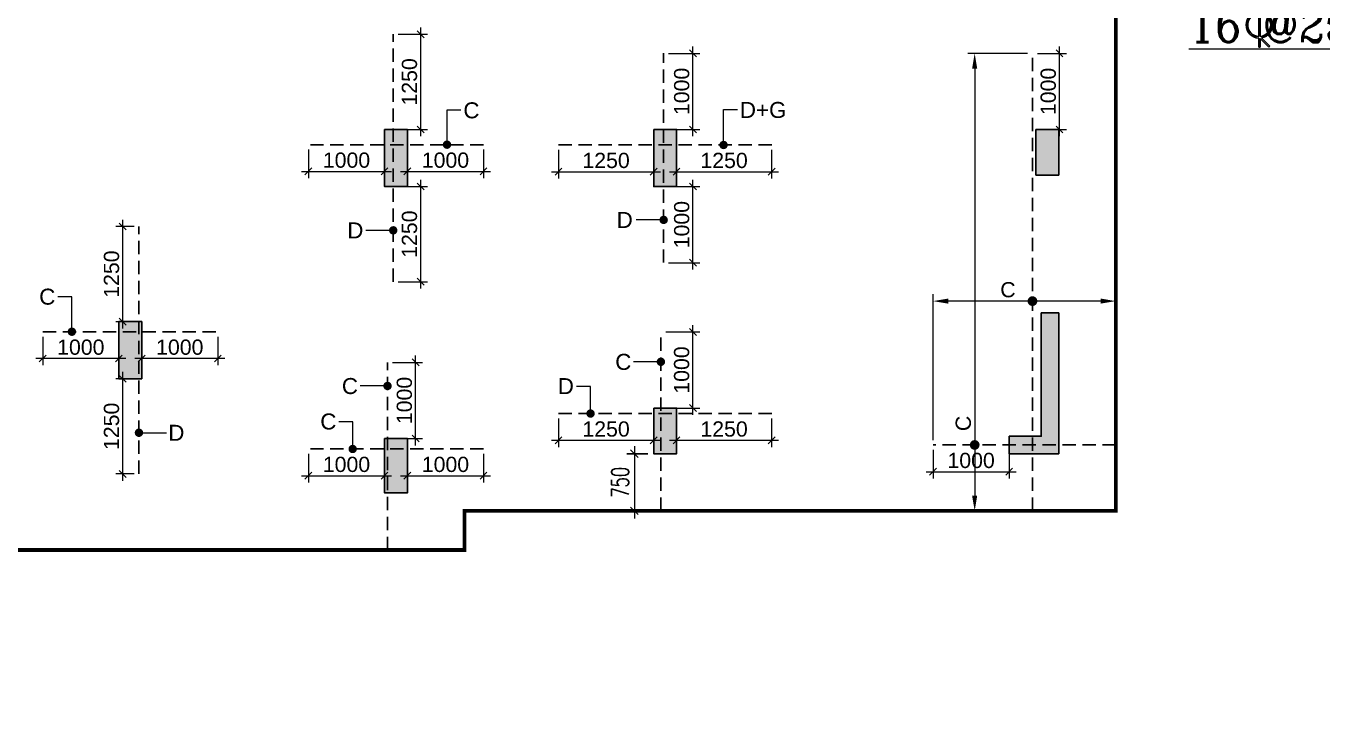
# Model space of a CAD drawing. Header units: millimetres. Extents: x 1123469 to 1883119, y -126924 to 196924.
# Drawn here: x 1474288 to 1491314, y 124283 to 133349 of the extents above; entities that cross this region are included whole.
import ezdxf

# ---------------------------------------------------------------- set-up
doc = ezdxf.new("R2010")
doc.units = ezdxf.units.MM
doc.header["$LTSCALE"] = 500
doc.header["$MEASUREMENT"] = 0
doc.header["$PDMODE"] = 34
doc.linetypes.add('CONTINOUS', pattern=[0])
doc.linetypes.add('HIDDEN', pattern=[0.375, 0.25, -0.125])
doc.layers.get('Defpoints').update_dxf_attribs({"lineweight": 0})
for name, color, linetype, lineweight in [('ARWO', 1, 'Continuous', 18), ('COLUMN NO', 1, 'Continuous', 20), ('CUT OUT', 1, 'Continuous', 13), ('dim-M', 1, 'Continuous', 15), ('FOOTING', 1, 'Continuous', 15), ('S - SUNK', 251, 'Continuous', 0), ('TEXT2', 3, 'Continuous', 15), ('TOWER COL HATCH', 253, 'Continuous', 20)]:
    doc.layers.add(name, color=color, linetype=linetype, lineweight=lineweight)
for name, color, linetype in [('COL. DIM', 3, 'Continuous'), ('reinf.', 4, 'Continuous'), ('TEX', 7, 'Continuous'), ('TEXT 1', 1, 'Continuous'), ('TOWER AREA COLUMN.', 6, 'Continuous')]:
    doc.layers.add(name, color=color, linetype=linetype)
doc.styles.add('2MM', font='romans.shx', dxfattribs={"width": 0.7})
doc.styles.add('3mm', font='arial.ttf')
doc.styles.add('K-DIM-2', font='romanc.shx', dxfattribs={"width": 0.9, "height": 125})
doc.dimstyles.new('PARAMVEER', dxfattribs={"dimtxt": 200, "dimasz": 100, "dimexe": 0, "dimexo": 25, "dimgap": 10, "dimtad": 1, "dimdec": 0, "dimrnd": 5, "dimzin": 0, "dimdsep": 46, "dimtxsty": '3mm', "dimblk": 'OBLIQUE', "dimcen": 0.09, "dimdle": 75, "dimclrd": 1, "dimclre": 1, "dimclrt": 3, "dimadec": 0, "dimazin": 0, "dimtfac": 1, "dimtdec": 0, "dimtmove": 1, "dimatfit": 3, "dimfxl": 100, "dimtolj": 1, "dimtzin": 0, "dimlwd": 18, "dimlwe": 5, "dimarcsym": 0})
doc.dimstyles.new('PARAMVEER BEAM', dxfattribs={"dimtxt": 200, "dimasz": 100, "dimexe": 0, "dimexo": 0, "dimgap": 10, "dimtad": 1, "dimdec": 0, "dimzin": 0, "dimdsep": 46, "dimtxsty": '3mm', "dimblk": 'ARCHTICK', "dimcen": 0.09, "dimdle": 75, "dimclrd": 1, "dimclre": 1, "dimclrt": 3, "dimadec": 0, "dimazin": 0, "dimtfac": 1, "dimtdec": 0, "dimtmove": 1, "dimatfit": 3, "dimfxl": 100, "dimtolj": 1, "dimtzin": 0, "dimlwd": 18, "dimlwe": 5, "dimarcsym": 0})
doc.dimstyles.new('RAJESH', dxfattribs={"dimtxt": 200, "dimasz": 180, "dimexe": 100, "dimexo": 250, "dimgap": 50, "dimtad": 2, "dimdec": 0, "dimzin": 1, "dimdsep": 46, "dimtxsty": '2MM', "dimblk": 'OBLIQUE', "dimcen": 0, "dimdle": 100, "dimclrd": 1, "dimclre": 1, "dimclrt": 3, "dimadec": 0, "dimazin": 0, "dimtfac": 1, "dimtdec": 0, "dimtix": 1, "dimtmove": 2, "dimatfit": 3, "dimfxl": 1, "dimtolj": 1, "dimlwd": -1, "dimarcsym": 0})

# ---------------------------------------------------------------- blocks, each defined once
blk = doc.blocks.new('3tgra')
at = {"layer": 'TOWER COL HATCH'}
h = blk.add_hatch(color=253, dxfattribs=at)
h.dxf.hatch_style = 1
h.paths.add_polyline_path([(1381176, 68967), (1381476, 68967), (1381476, 68217), (1381176, 68217)])
h = blk.add_hatch(color=253, dxfattribs=at)
h.dxf.hatch_style = 1
h.paths.add_polyline_path([(1384711, 68967), (1385011, 68967), (1385011, 68217), (1384711, 68217)])
h = blk.add_hatch(color=253, dxfattribs=at)
h.dxf.hatch_style = 1
h.paths.add_polyline_path([(1389731, 68967), (1390031, 68967), (1390031, 68367), (1389731, 68367)])
h = blk.add_hatch(color=253, dxfattribs=at)
h.dxf.hatch_style = 1
h.paths.add_polyline_path([(1377686, 66442), (1377986, 66442), (1377986, 65692), (1377686, 65692)])
h = blk.add_hatch(color=253, dxfattribs=at)
h.dxf.hatch_style = 1
h.paths.add_polyline_path([(1390031, 66557), (1390031, 64707), (1389381, 64707), (1389381, 64937), (1389801, 64937), (1389801, 66557)])
h = blk.add_hatch(color=253, dxfattribs=at)
h.dxf.hatch_style = 1
h.paths.add_polyline_path([(1384711, 65307), (1385011, 65307), (1385011, 64707), (1384711, 64707)])
h = blk.add_hatch(color=253, dxfattribs=at)
h.dxf.hatch_style = 1
h.paths.add_polyline_path([(1381176, 64907), (1381476, 64907), (1381476, 64192), (1381176, 64192)])
at = {"layer": 'TOWER AREA COLUMN.', "color": 4}
for points in [[(1381176, 68967), (1381476, 68967), (1381476, 68217), (1381176, 68217)], [(1384711, 68967), (1385011, 68967), (1385011, 68217), (1384711, 68217)], [(1389731, 68967), (1390031, 68967), (1390031, 68367), (1389731, 68367)], [(1377686, 66442), (1377986, 66442), (1377986, 65692), (1377686, 65692)], [(1384711, 65307), (1385011, 65307), (1385011, 64707), (1384711, 64707)], [(1381176, 64907), (1381476, 64907), (1381476, 64192), (1381176, 64192)]]:
    blk.add_lwpolyline(points, close=True, dxfattribs=at)
blk.add_lwpolyline([(1390031, 66557), (1390031, 64707), (1389381, 64707), (1389381, 64937), (1389801, 64937), (1389801, 66557), (1390031, 66557)], dxfattribs=at)
blk = doc.blocks.new('_Oblique')
at = {"color": 0, "linetype": 'ByBlock', "lineweight": -2}
blk.add_line((-0.5, -0.5), (0.5, 0.5), dxfattribs=at)
blk = doc.blocks.new('*D147')
at = {"layer": 'Defpoints', "color": 0, "ltscale": 100, "transparency": 16777216}
for p in [(1482534, 127729), (1482281, 126979), (1482534, 126979)]:
    blk.add_point(p, dxfattribs=at)
at = {"layer": 'dim-M', "color": 1, "lineweight": -2, "ltscale": 100, "transparency": 16777216}
for p, q in [((1482459, 127729), (1482181, 127729)), ((1482459, 126979), (1482181, 126979))]:
    blk.add_line(p, q, dxfattribs=at)
at = {"layer": 'dim-M', "color": 1, "ltscale": 100, "transparency": 16777216}
blk.add_line((1482281, 127829), (1482281, 126879), dxfattribs=at)
at = {"layer": 'dim-M', "color": 1, "ltscale": 100, "transparency": 16777216, "xscale": 100, "yscale": 100, "zscale": 100}
for p, rotation in [((1482281, 127729), 90), ((1482281, 126979), 270)]:
    blk.add_blockref('_Oblique', p, dxfattribs=dict(at, rotation=rotation))
at = {"layer": 'dim-M', "color": 3, "ltscale": 100, "transparency": 16777216, "insert": (1482094, 127354), "char_height": 225, "attachment_point": 5, "rotation": 90, "style": '2MM'}
blk.add_mtext('\\A1;750', dxfattribs=at)
blk = doc.blocks.new('*D453')
at = {"layer": 'COL. DIM', "color": 1, "lineweight": 18, "ltscale": 10, "transparency": 16777216}
blk.add_line((1475560, 129374), (1475560, 130804), dxfattribs=at)
at = {"layer": 'COL. DIM', "color": 1, "linetype": 'CONTINOUS', "lineweight": 5, "ltscale": 10, "transparency": 16777216}
for p, q in [((1475708, 130714), (1475470, 130714)), ((1475708, 129464), (1475470, 129464))]:
    blk.add_line(p, q, dxfattribs=at)
at = {"layer": 'Defpoints', "color": 0, "ltscale": 10, "transparency": 16777216}
for p in [(1475560, 130714), (1475773, 130714), (1475773, 129464)]:
    blk.add_point(p, dxfattribs=at)
at = {"layer": 'COL. DIM', "color": 1, "lineweight": 18, "ltscale": 10, "transparency": 16777216, "xscale": 90, "yscale": 90, "zscale": 90}
for p, rotation in [((1475560, 130714), 90), ((1475560, 129464), 270)]:
    blk.add_blockref('_Oblique', p, dxfattribs=dict(at, rotation=rotation))
at = {"layer": 'COL. DIM', "color": 3, "ltscale": 10, "transparency": 16777216, "insert": (1475413, 130089), "char_height": 200, "attachment_point": 5, "rotation": 90, "style": '3mm'}
blk.add_mtext('\\A1;1250', dxfattribs=at)
blk = doc.blocks.new('_ArchTick')
at = {"color": 0, "linetype": 'ByBlock', "const_width": 0.15}
blk.add_lwpolyline([(-0.5, -0.5), (0.5, 0.5)], dxfattribs=at)
blk = doc.blocks.new('*D454')
at = {"layer": 'COL. DIM', "color": 1, "linetype": 'CONTINOUS', "lineweight": 5, "ltscale": 10, "transparency": 16777216}
for p, q in [((1474509, 129267), (1474509, 128891)), ((1475509, 129267), (1475509, 128891))]:
    blk.add_line(p, q, dxfattribs=at)
at = {"layer": 'COL. DIM', "color": 1, "lineweight": 18, "ltscale": 10, "transparency": 16777216}
blk.add_line((1475599, 128981), (1474419, 128981), dxfattribs=at)
at = {"layer": 'Defpoints', "color": 0, "ltscale": 10, "transparency": 16777216}
for p in [(1474509, 129332), (1475509, 129332), (1474509, 128981)]:
    blk.add_point(p, dxfattribs=at)
at = {"layer": 'COL. DIM', "color": 1, "lineweight": 18, "ltscale": 10, "transparency": 16777216, "xscale": 90, "yscale": 90, "zscale": 90, "rotation": 180}
blk.add_blockref('_Oblique', (1474509, 128981), dxfattribs=at)
at = {"layer": 'COL. DIM', "color": 1, "lineweight": 18, "ltscale": 10, "transparency": 16777216, "xscale": 90, "yscale": 90, "zscale": 90}
blk.add_blockref('_Oblique', (1475509, 128981), dxfattribs=at)
at = {"layer": 'COL. DIM', "color": 3, "ltscale": 10, "transparency": 16777216, "insert": (1475009, 129128), "char_height": 200, "attachment_point": 5, "style": '3mm'}
blk.add_mtext('\\A1;1000', dxfattribs=at)
blk = doc.blocks.new('*D455')
at = {"layer": 'COL. DIM', "color": 1, "linetype": 'CONTINOUS', "lineweight": 5, "ltscale": 10, "transparency": 16777216}
for p, q in [((1475809, 129267), (1475809, 128891)), ((1476809, 129267), (1476809, 128891))]:
    blk.add_line(p, q, dxfattribs=at)
at = {"layer": 'COL. DIM', "color": 1, "lineweight": 18, "ltscale": 10, "transparency": 16777216}
blk.add_line((1476899, 128981), (1475719, 128981), dxfattribs=at)
at = {"layer": 'Defpoints', "color": 0, "ltscale": 10, "transparency": 16777216}
for p in [(1475809, 129332), (1476809, 129332), (1475809, 128981)]:
    blk.add_point(p, dxfattribs=at)
at = {"layer": 'COL. DIM', "color": 1, "lineweight": 18, "ltscale": 10, "transparency": 16777216, "xscale": 90, "yscale": 90, "zscale": 90, "rotation": 180}
blk.add_blockref('_Oblique', (1475809, 128981), dxfattribs=at)
at = {"layer": 'COL. DIM', "color": 1, "lineweight": 18, "ltscale": 10, "transparency": 16777216, "xscale": 90, "yscale": 90, "zscale": 90}
blk.add_blockref('_Oblique', (1476809, 128981), dxfattribs=at)
at = {"layer": 'COL. DIM', "color": 3, "ltscale": 10, "transparency": 16777216, "insert": (1476309, 129128), "char_height": 200, "attachment_point": 5, "style": '3mm'}
blk.add_mtext('\\A1;1000', dxfattribs=at)
blk = doc.blocks.new('*D456')
at = {"layer": 'COL. DIM', "color": 1, "lineweight": 18, "ltscale": 10, "transparency": 16777216}
blk.add_line((1475560, 127374), (1475560, 128804), dxfattribs=at)
at = {"layer": 'COL. DIM', "color": 1, "linetype": 'CONTINOUS', "lineweight": 5, "ltscale": 10, "transparency": 16777216}
for p, q in [((1475708, 128714), (1475470, 128714)), ((1475708, 127464), (1475470, 127464))]:
    blk.add_line(p, q, dxfattribs=at)
at = {"layer": 'Defpoints', "color": 0, "ltscale": 10, "transparency": 16777216}
for p in [(1475560, 128714), (1475773, 128714), (1475773, 127464)]:
    blk.add_point(p, dxfattribs=at)
at = {"layer": 'COL. DIM', "color": 1, "lineweight": 18, "ltscale": 10, "transparency": 16777216, "xscale": 90, "yscale": 90, "zscale": 90}
for p, rotation in [((1475560, 128714), 90), ((1475560, 127464), 270)]:
    blk.add_blockref('_Oblique', p, dxfattribs=dict(at, rotation=rotation))
at = {"layer": 'COL. DIM', "color": 3, "ltscale": 10, "transparency": 16777216, "insert": (1475413, 128089), "char_height": 200, "attachment_point": 5, "rotation": 90, "style": '3mm'}
blk.add_mtext('\\A1;1250', dxfattribs=at)
blk = doc.blocks.new('*D457')
at = {"layer": 'COL. DIM', "color": 1, "linetype": 'CONTINOUS', "lineweight": 5, "ltscale": 10, "transparency": 16777216}
for p, q in [((1479103, 128929), (1479497, 128929)), ((1479103, 127929), (1479497, 127929))]:
    blk.add_line(p, q, dxfattribs=at)
at = {"layer": 'COL. DIM', "color": 1, "lineweight": 18, "ltscale": 10, "transparency": 16777216}
blk.add_line((1479407, 127839), (1479407, 129019), dxfattribs=at)
at = {"layer": 'Defpoints', "color": 0, "ltscale": 10, "transparency": 16777216}
for p in [(1479038, 128929), (1479407, 128929), (1479038, 127929)]:
    blk.add_point(p, dxfattribs=at)
at = {"layer": 'COL. DIM', "color": 1, "lineweight": 18, "ltscale": 10, "transparency": 16777216, "xscale": 90, "yscale": 90, "zscale": 90}
for p, rotation in [((1479407, 128929), 90), ((1479407, 127929), 270)]:
    blk.add_blockref('_Oblique', p, dxfattribs=dict(at, rotation=rotation))
at = {"layer": 'COL. DIM', "color": 3, "ltscale": 10, "transparency": 16777216, "insert": (1479260, 128429), "char_height": 200, "attachment_point": 5, "rotation": 90, "style": '3mm'}
blk.add_mtext('\\A1;1000', dxfattribs=at)
blk = doc.blocks.new('*D458')
at = {"layer": 'COL. DIM', "color": 1, "linetype": 'CONTINOUS', "lineweight": 5, "ltscale": 10, "transparency": 16777216}
for p, q in [((1477999, 127727), (1477999, 127351)), ((1478999, 127727), (1478999, 127351))]:
    blk.add_line(p, q, dxfattribs=at)
at = {"layer": 'COL. DIM', "color": 1, "lineweight": 18, "ltscale": 10, "transparency": 16777216}
blk.add_line((1477909, 127441), (1479089, 127441), dxfattribs=at)
at = {"layer": 'Defpoints', "color": 0, "ltscale": 10, "transparency": 16777216}
for p in [(1477999, 127792), (1478999, 127792), (1478999, 127441)]:
    blk.add_point(p, dxfattribs=at)
at = {"layer": 'COL. DIM', "color": 1, "lineweight": 18, "ltscale": 10, "transparency": 16777216, "xscale": 90, "yscale": 90, "zscale": 90, "rotation": 180}
blk.add_blockref('_Oblique', (1477999, 127441), dxfattribs=at)
at = {"layer": 'COL. DIM', "color": 1, "lineweight": 18, "ltscale": 10, "transparency": 16777216, "xscale": 90, "yscale": 90, "zscale": 90}
blk.add_blockref('_Oblique', (1478999, 127441), dxfattribs=at)
at = {"layer": 'COL. DIM', "color": 3, "ltscale": 10, "transparency": 16777216, "insert": (1478499, 127588), "char_height": 200, "attachment_point": 5, "style": '3mm'}
blk.add_mtext('\\A1;1000', dxfattribs=at)
blk = doc.blocks.new('*D459')
at = {"layer": 'COL. DIM', "color": 1, "linetype": 'CONTINOUS', "lineweight": 5, "ltscale": 10, "transparency": 16777216}
for p, q in [((1479299, 127727), (1479299, 127351)), ((1480299, 127727), (1480299, 127351))]:
    blk.add_line(p, q, dxfattribs=at)
at = {"layer": 'COL. DIM', "color": 1, "lineweight": 18, "ltscale": 10, "transparency": 16777216}
blk.add_line((1479209, 127441), (1480389, 127441), dxfattribs=at)
at = {"layer": 'Defpoints', "color": 0, "ltscale": 10, "transparency": 16777216}
for p in [(1479299, 127792), (1480299, 127792), (1480299, 127441)]:
    blk.add_point(p, dxfattribs=at)
at = {"layer": 'COL. DIM', "color": 1, "lineweight": 18, "ltscale": 10, "transparency": 16777216, "xscale": 90, "yscale": 90, "zscale": 90, "rotation": 180}
blk.add_blockref('_Oblique', (1479299, 127441), dxfattribs=at)
at = {"layer": 'COL. DIM', "color": 1, "lineweight": 18, "ltscale": 10, "transparency": 16777216, "xscale": 90, "yscale": 90, "zscale": 90}
blk.add_blockref('_Oblique', (1480299, 127441), dxfattribs=at)
at = {"layer": 'COL. DIM', "color": 3, "ltscale": 10, "transparency": 16777216, "insert": (1479799, 127588), "char_height": 200, "attachment_point": 5, "style": '3mm'}
blk.add_mtext('\\A1;1000', dxfattribs=at)
blk = doc.blocks.new('*D460')
at = {"layer": 'COL. DIM', "color": 1, "lineweight": 18, "ltscale": 10, "transparency": 16777216}
blk.add_line((1483050, 128239), (1483050, 129419), dxfattribs=at)
at = {"layer": 'COL. DIM', "color": 1, "linetype": 'CONTINOUS', "lineweight": 5, "ltscale": 10, "transparency": 16777216}
for p, q in [((1482694, 129329), (1483140, 129329)), ((1482694, 128329), (1483140, 128329))]:
    blk.add_line(p, q, dxfattribs=at)
at = {"layer": 'Defpoints', "color": 0, "ltscale": 10, "transparency": 16777216}
for p in [(1482629, 129329), (1483050, 129329), (1482629, 128329)]:
    blk.add_point(p, dxfattribs=at)
at = {"layer": 'COL. DIM', "color": 1, "lineweight": 18, "ltscale": 10, "transparency": 16777216, "xscale": 90, "yscale": 90, "zscale": 90}
for p, rotation in [((1483050, 129329), 90), ((1483050, 128329), 270)]:
    blk.add_blockref('_Oblique', p, dxfattribs=dict(at, rotation=rotation))
at = {"layer": 'COL. DIM', "color": 3, "ltscale": 10, "transparency": 16777216, "insert": (1482902, 128829), "char_height": 200, "attachment_point": 5, "rotation": 90, "style": '3mm'}
blk.add_mtext('\\A1;1000', dxfattribs=at)
blk = doc.blocks.new('*D461')
at = {"layer": 'COL. DIM', "color": 1, "linetype": 'CONTINOUS', "lineweight": 5, "ltscale": 10, "transparency": 16777216}
for p, q in [((1481284, 128192), (1481284, 127816)), ((1482534, 128192), (1482534, 127816))]:
    blk.add_line(p, q, dxfattribs=at)
at = {"layer": 'COL. DIM', "color": 1, "lineweight": 18, "ltscale": 10, "transparency": 16777216}
blk.add_line((1481194, 127906), (1482624, 127906), dxfattribs=at)
at = {"layer": 'Defpoints', "color": 0, "ltscale": 10, "transparency": 16777216}
for p in [(1481284, 128257), (1482534, 128257), (1482534, 127906)]:
    blk.add_point(p, dxfattribs=at)
at = {"layer": 'COL. DIM', "color": 1, "lineweight": 18, "ltscale": 10, "transparency": 16777216, "xscale": 90, "yscale": 90, "zscale": 90, "rotation": 180}
blk.add_blockref('_Oblique', (1481284, 127906), dxfattribs=at)
at = {"layer": 'COL. DIM', "color": 1, "lineweight": 18, "ltscale": 10, "transparency": 16777216, "xscale": 90, "yscale": 90, "zscale": 90}
blk.add_blockref('_Oblique', (1482534, 127906), dxfattribs=at)
at = {"layer": 'COL. DIM', "color": 3, "ltscale": 10, "transparency": 16777216, "insert": (1481909, 128053), "char_height": 200, "attachment_point": 5, "style": '3mm'}
blk.add_mtext('\\A1;1250', dxfattribs=at)
blk = doc.blocks.new('*D462')
at = {"layer": 'COL. DIM', "color": 1, "linetype": 'CONTINOUS', "lineweight": 5, "ltscale": 10, "transparency": 16777216}
for p, q in [((1482834, 128192), (1482834, 127816)), ((1484084, 128192), (1484084, 127816))]:
    blk.add_line(p, q, dxfattribs=at)
at = {"layer": 'COL. DIM', "color": 1, "lineweight": 18, "ltscale": 10, "transparency": 16777216}
blk.add_line((1482744, 127906), (1484174, 127906), dxfattribs=at)
at = {"layer": 'Defpoints', "color": 0, "ltscale": 10, "transparency": 16777216}
for p in [(1482834, 128257), (1484084, 128257), (1484084, 127906)]:
    blk.add_point(p, dxfattribs=at)
at = {"layer": 'COL. DIM', "color": 1, "lineweight": 18, "ltscale": 10, "transparency": 16777216, "xscale": 90, "yscale": 90, "zscale": 90, "rotation": 180}
blk.add_blockref('_Oblique', (1482834, 127906), dxfattribs=at)
at = {"layer": 'COL. DIM', "color": 1, "lineweight": 18, "ltscale": 10, "transparency": 16777216, "xscale": 90, "yscale": 90, "zscale": 90}
blk.add_blockref('_Oblique', (1484084, 127906), dxfattribs=at)
at = {"layer": 'COL. DIM', "color": 3, "ltscale": 10, "transparency": 16777216, "insert": (1483459, 128053), "char_height": 200, "attachment_point": 5, "style": '3mm'}
blk.add_mtext('\\A1;1250', dxfattribs=at)
blk = doc.blocks.new('*D463')
at = {"layer": 'COL. DIM', "color": 1, "linetype": 'CONTINOUS', "lineweight": 5, "ltscale": 10, "transparency": 16777216}
for p, q in [((1487575, 132989), (1487955, 132989)), ((1487689, 131989), (1487955, 131989))]:
    blk.add_line(p, q, dxfattribs=at)
at = {"layer": 'COL. DIM', "color": 1, "lineweight": 18, "ltscale": 10, "transparency": 16777216}
blk.add_line((1487865, 131899), (1487865, 133079), dxfattribs=at)
at = {"layer": 'Defpoints', "color": 0, "ltscale": 10, "transparency": 16777216}
for p in [(1487510, 132989), (1487865, 132989), (1487624, 131989)]:
    blk.add_point(p, dxfattribs=at)
at = {"layer": 'COL. DIM', "color": 1, "lineweight": 18, "ltscale": 10, "transparency": 16777216, "xscale": 90, "yscale": 90, "zscale": 90}
for p, rotation in [((1487865, 132989), 90), ((1487865, 131989), 270)]:
    blk.add_blockref('_Oblique', p, dxfattribs=dict(at, rotation=rotation))
at = {"layer": 'COL. DIM', "color": 3, "ltscale": 10, "transparency": 16777216, "insert": (1487718, 132489), "char_height": 200, "attachment_point": 5, "rotation": 90, "style": '3mm'}
blk.add_mtext('\\A1;1000', dxfattribs=at)
blk = doc.blocks.new('*D464')
at = {"layer": 'COL. DIM', "color": 1, "linetype": 'CONTINOUS', "lineweight": 5, "ltscale": 10, "transparency": 16777216}
for p, q in [((1486204, 127779), (1486204, 127403)), ((1487204, 127779), (1487204, 127403))]:
    blk.add_line(p, q, dxfattribs=at)
at = {"layer": 'COL. DIM', "color": 1, "lineweight": 18, "ltscale": 10, "transparency": 16777216}
blk.add_line((1486114, 127493), (1487294, 127493), dxfattribs=at)
at = {"layer": 'Defpoints', "color": 0, "ltscale": 10, "transparency": 16777216}
for p in [(1486204, 127844), (1487204, 127844), (1487204, 127493)]:
    blk.add_point(p, dxfattribs=at)
at = {"layer": 'COL. DIM', "color": 1, "lineweight": 18, "ltscale": 10, "transparency": 16777216, "xscale": 90, "yscale": 90, "zscale": 90, "rotation": 180}
blk.add_blockref('_Oblique', (1486204, 127493), dxfattribs=at)
at = {"layer": 'COL. DIM', "color": 1, "lineweight": 18, "ltscale": 10, "transparency": 16777216, "xscale": 90, "yscale": 90, "zscale": 90}
blk.add_blockref('_Oblique', (1487204, 127493), dxfattribs=at)
at = {"layer": 'COL. DIM', "color": 3, "ltscale": 10, "transparency": 16777216, "insert": (1486704, 127640), "char_height": 200, "attachment_point": 5, "style": '3mm'}
blk.add_mtext('\\A1;1000', dxfattribs=at)
blk = doc.blocks.new('*D465')
at = {"layer": 'COL. DIM', "color": 1, "linetype": 'CONTINOUS', "lineweight": 5, "ltscale": 10, "transparency": 16777216}
for p, q in [((1486204, 127909), (1486204, 129824)), ((1488604, 129412), (1488604, 129824))]:
    blk.add_line(p, q, dxfattribs=at)
at = {"layer": 'COL. DIM', "color": 1, "lineweight": 18, "ltscale": 10, "transparency": 16777216}
blk.add_line((1488404, 129734), (1486404, 129734), dxfattribs=at)
at = {"layer": 'COL. DIM', "color": 1, "ltscale": 10, "transparency": 16777216}
for points in [[(1486404, 129768), (1486404, 129701), (1486204, 129734)], [(1488404, 129768), (1488404, 129701), (1488604, 129734)]]:
    blk.add_solid(points, dxfattribs=at)
at = {"layer": 'Defpoints', "color": 0, "ltscale": 10, "transparency": 16777216}
for p in [(1486204, 129734), (1488604, 129347), (1486204, 127844)]:
    blk.add_point(p, dxfattribs=at)
at = {"layer": 'COL. DIM', "color": 3, "ltscale": 10, "transparency": 16777216, "insert": (1487188, 129883), "char_height": 200, "attachment_point": 5, "style": '3mm'}
blk.add_mtext('\\A1;C', dxfattribs=at)
blk = doc.blocks.new('*D474')
at = {"layer": 'COL. DIM', "color": 1, "linetype": 'CONTINOUS', "lineweight": 5, "ltscale": 10, "transparency": 16777216}
for p, q in [((1487445, 132989), (1486661, 132989)), ((1487445, 126979), (1486661, 126979))]:
    blk.add_line(p, q, dxfattribs=at)
at = {"layer": 'COL. DIM', "color": 1, "lineweight": 18, "ltscale": 10, "transparency": 16777216}
blk.add_line((1486751, 132789), (1486751, 127179), dxfattribs=at)
at = {"layer": 'COL. DIM', "color": 1, "ltscale": 10, "transparency": 16777216}
for points in [[(1486717, 132789), (1486784, 132789), (1486751, 132989)], [(1486717, 127179), (1486784, 127179), (1486751, 126979)]]:
    blk.add_solid(points, dxfattribs=at)
at = {"layer": 'Defpoints', "color": 0, "ltscale": 10, "transparency": 16777216}
for p in [(1487510, 132989), (1486751, 126979), (1487510, 126979)]:
    blk.add_point(p, dxfattribs=at)
at = {"layer": 'COL. DIM', "color": 3, "ltscale": 10, "transparency": 16777216, "insert": (1486602, 128127), "char_height": 200, "attachment_point": 5, "rotation": 90, "style": '3mm'}
blk.add_mtext('\\A1;C', dxfattribs=at)
blk = doc.blocks.new('*D466')
at = {"layer": 'COL. DIM', "color": 1, "linetype": 'CONTINOUS', "lineweight": 5, "ltscale": 10, "transparency": 16777216}
for p, q in [((1482730, 132989), (1483140, 132989)), ((1482730, 131989), (1483140, 131989))]:
    blk.add_line(p, q, dxfattribs=at)
at = {"layer": 'COL. DIM', "color": 1, "lineweight": 18, "ltscale": 10, "transparency": 16777216}
blk.add_line((1483050, 131899), (1483050, 133079), dxfattribs=at)
at = {"layer": 'Defpoints', "color": 0, "ltscale": 10, "transparency": 16777216}
for p in [(1482665, 132989), (1483050, 132989), (1482665, 131989)]:
    blk.add_point(p, dxfattribs=at)
at = {"layer": 'COL. DIM', "color": 1, "lineweight": 18, "ltscale": 10, "transparency": 16777216, "xscale": 90, "yscale": 90, "zscale": 90}
for p, rotation in [((1483050, 132989), 90), ((1483050, 131989), 270)]:
    blk.add_blockref('_Oblique', p, dxfattribs=dict(at, rotation=rotation))
at = {"layer": 'COL. DIM', "color": 3, "ltscale": 10, "transparency": 16777216, "insert": (1482903, 132489), "char_height": 200, "attachment_point": 5, "rotation": 90, "style": '3mm'}
blk.add_mtext('\\A1;1000', dxfattribs=at)
blk = doc.blocks.new('*D467')
at = {"layer": 'COL. DIM', "color": 1, "linetype": 'CONTINOUS', "lineweight": 5, "ltscale": 10, "transparency": 16777216}
for p, q in [((1482834, 131720), (1482834, 131344)), ((1484084, 131720), (1484084, 131344))]:
    blk.add_line(p, q, dxfattribs=at)
at = {"layer": 'COL. DIM', "color": 1, "lineweight": 18, "ltscale": 10, "transparency": 16777216}
blk.add_line((1482744, 131434), (1484174, 131434), dxfattribs=at)
at = {"layer": 'Defpoints', "color": 0, "ltscale": 10, "transparency": 16777216}
for p in [(1482834, 131785), (1484084, 131785), (1484084, 131434)]:
    blk.add_point(p, dxfattribs=at)
at = {"layer": 'COL. DIM', "color": 1, "lineweight": 18, "ltscale": 10, "transparency": 16777216, "xscale": 90, "yscale": 90, "zscale": 90, "rotation": 180}
blk.add_blockref('_Oblique', (1482834, 131434), dxfattribs=at)
at = {"layer": 'COL. DIM', "color": 1, "lineweight": 18, "ltscale": 10, "transparency": 16777216, "xscale": 90, "yscale": 90, "zscale": 90}
blk.add_blockref('_Oblique', (1484084, 131434), dxfattribs=at)
at = {"layer": 'COL. DIM', "color": 3, "ltscale": 10, "transparency": 16777216, "insert": (1483459, 131581), "char_height": 200, "attachment_point": 5, "style": '3mm'}
blk.add_mtext('\\A1;1250', dxfattribs=at)
blk = doc.blocks.new('*D468')
at = {"layer": 'COL. DIM', "color": 1, "linetype": 'CONTINOUS', "lineweight": 5, "ltscale": 10, "transparency": 16777216}
for p, q in [((1481284, 131720), (1481284, 131344)), ((1482534, 131720), (1482534, 131344))]:
    blk.add_line(p, q, dxfattribs=at)
at = {"layer": 'COL. DIM', "color": 1, "lineweight": 18, "ltscale": 10, "transparency": 16777216}
blk.add_line((1481194, 131434), (1482624, 131434), dxfattribs=at)
at = {"layer": 'Defpoints', "color": 0, "ltscale": 10, "transparency": 16777216}
for p in [(1481284, 131785), (1482534, 131785), (1482534, 131434)]:
    blk.add_point(p, dxfattribs=at)
at = {"layer": 'COL. DIM', "color": 1, "lineweight": 18, "ltscale": 10, "transparency": 16777216, "xscale": 90, "yscale": 90, "zscale": 90, "rotation": 180}
blk.add_blockref('_Oblique', (1481284, 131434), dxfattribs=at)
at = {"layer": 'COL. DIM', "color": 1, "lineweight": 18, "ltscale": 10, "transparency": 16777216, "xscale": 90, "yscale": 90, "zscale": 90}
blk.add_blockref('_Oblique', (1482534, 131434), dxfattribs=at)
at = {"layer": 'COL. DIM', "color": 3, "ltscale": 10, "transparency": 16777216, "insert": (1481909, 131581), "char_height": 200, "attachment_point": 5, "style": '3mm'}
blk.add_mtext('\\A1;1250', dxfattribs=at)
blk = doc.blocks.new('*D469')
at = {"layer": 'COL. DIM', "color": 1, "lineweight": 18, "ltscale": 10, "transparency": 16777216}
blk.add_line((1483050, 130149), (1483050, 131329), dxfattribs=at)
at = {"layer": 'COL. DIM', "color": 1, "linetype": 'CONTINOUS', "lineweight": 5, "ltscale": 10, "transparency": 16777216}
for p, q in [((1482730, 131239), (1483140, 131239)), ((1482730, 130239), (1483140, 130239))]:
    blk.add_line(p, q, dxfattribs=at)
at = {"layer": 'Defpoints', "color": 0, "ltscale": 10, "transparency": 16777216}
for p in [(1482665, 131239), (1483050, 131239), (1482665, 130239)]:
    blk.add_point(p, dxfattribs=at)
at = {"layer": 'COL. DIM', "color": 1, "lineweight": 18, "ltscale": 10, "transparency": 16777216, "xscale": 90, "yscale": 90, "zscale": 90}
for p, rotation in [((1483050, 131239), 90), ((1483050, 130239), 270)]:
    blk.add_blockref('_Oblique', p, dxfattribs=dict(at, rotation=rotation))
at = {"layer": 'COL. DIM', "color": 3, "ltscale": 10, "transparency": 16777216, "insert": (1482903, 130739), "char_height": 200, "attachment_point": 5, "rotation": 90, "style": '3mm'}
blk.add_mtext('\\A1;1000', dxfattribs=at)
blk = doc.blocks.new('*D470')
at = {"layer": 'COL. DIM', "color": 1, "lineweight": 18, "ltscale": 10, "transparency": 16777216}
blk.add_line((1479474, 131899), (1479474, 133329), dxfattribs=at)
at = {"layer": 'COL. DIM', "color": 1, "linetype": 'CONTINOUS', "lineweight": 5, "ltscale": 10, "transparency": 16777216}
for p, q in [((1479178, 133239), (1479564, 133239)), ((1479178, 131989), (1479564, 131989))]:
    blk.add_line(p, q, dxfattribs=at)
at = {"layer": 'Defpoints', "color": 0, "ltscale": 10, "transparency": 16777216}
for p in [(1479113, 133239), (1479474, 133239), (1479113, 131989)]:
    blk.add_point(p, dxfattribs=at)
at = {"layer": 'COL. DIM', "color": 1, "lineweight": 18, "ltscale": 10, "transparency": 16777216, "xscale": 90, "yscale": 90, "zscale": 90}
for p, rotation in [((1479474, 133239), 90), ((1479474, 131989), 270)]:
    blk.add_blockref('_Oblique', p, dxfattribs=dict(at, rotation=rotation))
at = {"layer": 'COL. DIM', "color": 3, "ltscale": 10, "transparency": 16777216, "insert": (1479327, 132614), "char_height": 200, "attachment_point": 5, "rotation": 90, "style": '3mm'}
blk.add_mtext('\\A1;1250', dxfattribs=at)
blk = doc.blocks.new('*D471')
at = {"layer": 'COL. DIM', "color": 1, "linetype": 'CONTINOUS', "lineweight": 5, "ltscale": 10, "transparency": 16777216}
for p, q in [((1479299, 131724), (1479299, 131348)), ((1480299, 131724), (1480299, 131348))]:
    blk.add_line(p, q, dxfattribs=at)
at = {"layer": 'COL. DIM', "color": 1, "lineweight": 18, "ltscale": 10, "transparency": 16777216}
blk.add_line((1479209, 131438), (1480389, 131438), dxfattribs=at)
at = {"layer": 'Defpoints', "color": 0, "ltscale": 10, "transparency": 16777216}
for p in [(1479299, 131789), (1480299, 131789), (1480299, 131438)]:
    blk.add_point(p, dxfattribs=at)
at = {"layer": 'COL. DIM', "color": 1, "lineweight": 18, "ltscale": 10, "transparency": 16777216, "xscale": 90, "yscale": 90, "zscale": 90, "rotation": 180}
blk.add_blockref('_Oblique', (1479299, 131438), dxfattribs=at)
at = {"layer": 'COL. DIM', "color": 1, "lineweight": 18, "ltscale": 10, "transparency": 16777216, "xscale": 90, "yscale": 90, "zscale": 90}
blk.add_blockref('_Oblique', (1480299, 131438), dxfattribs=at)
at = {"layer": 'COL. DIM', "color": 3, "ltscale": 10, "transparency": 16777216, "insert": (1479799, 131585), "char_height": 200, "attachment_point": 5, "style": '3mm'}
blk.add_mtext('\\A1;1000', dxfattribs=at)
blk = doc.blocks.new('*D472')
at = {"layer": 'COL. DIM', "color": 1, "linetype": 'CONTINOUS', "lineweight": 5, "ltscale": 10, "transparency": 16777216}
for p, q in [((1477999, 131724), (1477999, 131348)), ((1478999, 131724), (1478999, 131348))]:
    blk.add_line(p, q, dxfattribs=at)
at = {"layer": 'COL. DIM', "color": 1, "lineweight": 18, "ltscale": 10, "transparency": 16777216}
blk.add_line((1477909, 131438), (1479089, 131438), dxfattribs=at)
at = {"layer": 'Defpoints', "color": 0, "ltscale": 10, "transparency": 16777216}
for p in [(1477999, 131789), (1478999, 131789), (1478999, 131438)]:
    blk.add_point(p, dxfattribs=at)
at = {"layer": 'COL. DIM', "color": 1, "lineweight": 18, "ltscale": 10, "transparency": 16777216, "xscale": 90, "yscale": 90, "zscale": 90, "rotation": 180}
blk.add_blockref('_Oblique', (1477999, 131438), dxfattribs=at)
at = {"layer": 'COL. DIM', "color": 1, "lineweight": 18, "ltscale": 10, "transparency": 16777216, "xscale": 90, "yscale": 90, "zscale": 90}
blk.add_blockref('_Oblique', (1478999, 131438), dxfattribs=at)
at = {"layer": 'COL. DIM', "color": 3, "ltscale": 10, "transparency": 16777216, "insert": (1478499, 131585), "char_height": 200, "attachment_point": 5, "style": '3mm'}
blk.add_mtext('\\A1;1000', dxfattribs=at)
blk = doc.blocks.new('*D473')
at = {"layer": 'COL. DIM', "color": 1, "lineweight": 18, "ltscale": 10, "transparency": 16777216}
blk.add_line((1479474, 129899), (1479474, 131329), dxfattribs=at)
at = {"layer": 'COL. DIM', "color": 1, "linetype": 'CONTINOUS', "lineweight": 5, "ltscale": 10, "transparency": 16777216}
for p, q in [((1479178, 131239), (1479564, 131239)), ((1479178, 129989), (1479564, 129989))]:
    blk.add_line(p, q, dxfattribs=at)
at = {"layer": 'Defpoints', "color": 0, "ltscale": 10, "transparency": 16777216}
for p in [(1479113, 131239), (1479474, 131239), (1479113, 129989)]:
    blk.add_point(p, dxfattribs=at)
at = {"layer": 'COL. DIM', "color": 1, "lineweight": 18, "ltscale": 10, "transparency": 16777216, "xscale": 90, "yscale": 90, "zscale": 90}
for p, rotation in [((1479474, 131239), 90), ((1479474, 129989), 270)]:
    blk.add_blockref('_Oblique', p, dxfattribs=dict(at, rotation=rotation))
at = {"layer": 'COL. DIM', "color": 3, "ltscale": 10, "transparency": 16777216, "insert": (1479327, 130614), "char_height": 200, "attachment_point": 5, "rotation": 90, "style": '3mm'}
blk.add_mtext('\\A1;1250', dxfattribs=at)
blk = doc.blocks.new('ISO TOR')
at = {"layer": 'TEX'}
for p, q in [((741.1, 331), (850, 331)), ((741.1, 331), (741.1, 324.1)), ((741.1, 324.1), (792, 324.1)), ((792, 324.1), (792, 297.5)), ((799, 324.1), (850, 324.1)), ((799, 324.1), (799, 297.4)), ((850, 331), (850, 324.1)), ((792, 290.5), (792, 183.4)), ((799, 290.4), (799, 183.5)), ((792, 176.5), (792, 133.7)), ((792, 133.7), (799, 133.7)), ((799, 174), (799, 133.7)), ((799, 174), (839.3, 133.7)), ((805.5, 177.4), (844.3, 138.6)), ((805.5, 177.4), (844.3, 138.6)), ((844.3, 138.6), (839.3, 133.7))]:
    blk.add_line(p, q, dxfattribs=at)
for major_axis, start_param, end_param in [((0, 60.6), 0.042318, 3.099275), ((0, 53.6), 0.047823, 3.09377), ((0, 60.6), 3.322651, 6.210393), ((0, 53.6), 3.223885, 6.200893)]:
    blk.add_ellipse((794.6, 237), major_axis=major_axis, ratio=1, start_param=start_param, end_param=end_param, dxfattribs=at)
blk = doc.blocks.new('*D2624')
at = {"layer": 'COL. DIM', "color": 1, "linetype": 'CONTINOUS', "lineweight": 5, "ltscale": 10, "transparency": 16777216}
for p, q in [((1726903, 142855), (1726903, 142349)), ((1727203, 141672), (1727203, 142529))]:
    blk.add_line(p, q, dxfattribs=at)
at = {"layer": 'COL. DIM', "color": 1, "lineweight": 18, "ltscale": 10, "transparency": 16777216}
blk.add_line((1726813, 142439), (1727293, 142439), dxfattribs=at)
at = {"layer": 'Defpoints', "color": 0, "ltscale": 10, "transparency": 16777216}
for p in [(1726903, 142920), (1727203, 142439), (1727203, 141607), (1405056, 139394), (1364891, 126979), (1364891, 124333)]:
    blk.add_point(p, dxfattribs=at)
at = {"layer": 'S - SUNK', "color": 1, "lineweight": 18, "ltscale": 10, "transparency": 16777216}
blk.add_line((1405131, 124333), (1364816, 124333), dxfattribs=at)
at = {"layer": 'S - SUNK', "color": 1, "lineweight": 5, "ltscale": 10, "transparency": 16777216}
for p, q in [((1364891, 124333), (1364891, 124333)), ((1405056, 124333), (1405056, 124333))]:
    blk.add_line(p, q, dxfattribs=at)
at = {"layer": 'COL. DIM', "color": 1, "lineweight": 18, "ltscale": 10, "transparency": 16777216, "xscale": 90, "yscale": 90, "zscale": 90, "rotation": 180}
blk.add_blockref('_Oblique', (1726903, 142439), dxfattribs=at)
at = {"layer": 'COL. DIM', "color": 1, "lineweight": 18, "ltscale": 10, "transparency": 16777216, "xscale": 90, "yscale": 90, "zscale": 90}
blk.add_blockref('_Oblique', (1727203, 142439), dxfattribs=at)
at = {"layer": 'S - SUNK', "color": 1, "lineweight": 18, "ltscale": 10, "transparency": 16777216, "xscale": 100, "yscale": 100, "zscale": 100, "rotation": 180}
blk.add_blockref('_Oblique', (1364891, 124333), dxfattribs=at)
at = {"layer": 'S - SUNK', "color": 1, "lineweight": 18, "ltscale": 10, "transparency": 16777216, "xscale": 100, "yscale": 100, "zscale": 100}
blk.add_blockref('_Oblique', (1405056, 124333), dxfattribs=at)
at = {"layer": 'COL. DIM', "color": 3, "ltscale": 10, "transparency": 16777216, "insert": (1727053, 142587), "char_height": 200, "attachment_point": 5, "style": '3mm'}
blk.add_mtext('\\A1;300', dxfattribs=at)
at = {"layer": 'S - SUNK', "color": 3, "ltscale": 10, "transparency": 16777216, "insert": (1384973, 124445), "char_height": 200, "attachment_point": 5, "style": '3mm'}
blk.add_mtext('\\A1;40165', dxfattribs=at)
blk = doc.blocks.new('*D2625')
at = {"layer": 'COL. DIM', "color": 1, "linetype": 'CONTINOUS', "lineweight": 5, "ltscale": 10, "transparency": 16777216}
for p, q in [((1725012, 141907), (1725546, 141907)), ((1724393, 141607), (1725546, 141607))]:
    blk.add_line(p, q, dxfattribs=at)
at = {"layer": 'COL. DIM', "color": 1, "lineweight": 18, "ltscale": 10, "transparency": 16777216}
blk.add_line((1725456, 141997), (1725456, 141517), dxfattribs=at)
at = {"layer": 'Defpoints', "color": 0, "ltscale": 10, "transparency": 16777216}
for p in [(1358872, 158914), (1431761, 158914), (1724947, 141907), (1724328, 141607), (1725456, 141607), (1442851, 126979)]:
    blk.add_point(p, dxfattribs=at)
at = {"layer": 'S - SUNK', "color": 1, "lineweight": 18, "ltscale": 10, "transparency": 16777216}
blk.add_line((1358872, 126904), (1358872, 158989), dxfattribs=at)
at = {"layer": 'S - SUNK', "color": 1, "lineweight": 5, "ltscale": 10, "transparency": 16777216}
for p, q in [((1358872, 158914), (1358872, 158914)), ((1358872, 126979), (1358872, 126979))]:
    blk.add_line(p, q, dxfattribs=at)
at = {"layer": 'COL. DIM', "color": 1, "lineweight": 18, "ltscale": 10, "transparency": 16777216, "xscale": 90, "yscale": 90, "zscale": 90}
for p, rotation in [((1725456, 141907), 90), ((1725456, 141607), 270)]:
    blk.add_blockref('_Oblique', p, dxfattribs=dict(at, rotation=rotation))
at = {"layer": 'S - SUNK', "color": 1, "lineweight": 18, "ltscale": 10, "transparency": 16777216, "xscale": 100, "yscale": 100, "zscale": 100}
for p, rotation in [((1358872, 158914), 90), ((1358872, 126979), 270)]:
    blk.add_blockref('_Oblique', p, dxfattribs=dict(at, rotation=rotation))
at = {"layer": 'COL. DIM', "color": 3, "ltscale": 10, "transparency": 16777216, "insert": (1725308, 141757), "char_height": 200, "attachment_point": 5, "rotation": 90, "style": '3mm'}
blk.add_mtext('\\A1;300', dxfattribs=at)
at = {"layer": 'S - SUNK', "color": 3, "ltscale": 10, "transparency": 16777216, "insert": (1358760, 142947), "char_height": 200, "attachment_point": 5, "rotation": 90, "style": '3mm'}
blk.add_mtext('\\A1;31935', dxfattribs=at)

msp = doc.modelspace()

# ---------------------------------------------------------------- linework, layer by layer
at = {"layer": 'dim-M', "color": 4, "ltscale": 10, "const_width": 63.8}
for points in [[(1487542, 129734.3, 1), (1487478.2, 129734.3, 1)], [(1486782.6, 127844.3, 1), (1486718.9, 127844.3, 1)]]:
    msp.add_lwpolyline(points, format="xyb", close=True, dxfattribs=at)
at = {"layer": 'FOOTING', "color": 3, "ltscale": 10, "const_width": 50}
msp.add_lwpolyline([(1514784.2, 139394.2), (1488604.2, 139394.2), (1488604.2, 126979.3), (1480049.2, 126979.3), (1480049.2, 126464.3), (1471269.2, 126464.3), (1471269.2, 126979.3), (1462714.2, 126979.3), (1462714.2, 148629.4), (1473804.2, 148629.4), (1473804.2, 158914.1), (1482679.2, 158914.1), (1482679.2, 157414.1), (1486629.2, 157414.1), (1486629.2, 156599.2), (1488324.2, 156599.2), (1488324.2, 155194.2), (1515064.2, 155194.2)], dxfattribs=at)
at = {"layer": 'reinf.', "color": 4, "linetype": 'HIDDEN', "ltscale": 1.4}
for p, q in [((1479113, 129989.3), (1479113, 133239.3)), ((1482665.4, 130239.3), (1482665.4, 132989.3)), ((1487510.1, 126979.3), (1487510.1, 132989.3)), ((1480299.2, 131789.2), (1477999.2, 131789.2)), ((1484084.2, 131785.1), (1481284.2, 131785.1)), ((1475772.9, 127464.3), (1475772.9, 130714.3)), ((1474509.2, 129332.3), (1476809.2, 129332.3)), ((1482628.9, 126979.3), (1482628.9, 129329.3)), ((1479038, 126464.3), (1479038, 128929.3)), ((1484084.2, 128257.2), (1481284.2, 128257.2)), ((1480299.2, 127792.2), (1477999.2, 127792.2)), ((1488604.2, 127844.3), (1486204.2, 127844.3))]:
    msp.add_line(p, q, dxfattribs=at)

# ---------------------------------------------------------------- block references
at = {"layer": 'CUT OUT', "color": 4}
msp.add_blockref('3tgra', (97823.6, 63022.5), dxfattribs=at)
at = {"layer": 'TEXT2', "color": 6, "linetype": 'ByBlock', "xscale": 2.829909647889309, "yscale": 2.829909647889309, "zscale": 2.829909647889309}
msp.add_blockref('ISO TOR', (1488240.1, 132690.9), dxfattribs=at)

# ---------------------------------------------------------------- texts
at = {"layer": 'COLUMN NO', "color": 3, "linetype": 'Continuous', "lineweight": 20, "style": 'K-DIM-2', "width": 0.9}
msp.add_text('%%U16 @250C/C BOTTOM ALTHOUGH R/F. NOT SHOWN IN PLAN FOR CLARITY.', height=450, dxfattribs=at).set_placement((1489562.7, 133137.5))
at = {"layer": 'TEXT 1', "color": 2, "linetype": 'ByBlock', "style": '3mm'}
for s, p in [('C', (1480034.2, 132135.6, -0.1)), ('D+G', (1483666.6, 132140.4, -0.1)), ('D', (1478509.1, 130558.2, -0.1)), ('D', (1482048, 130695.3, -0.1)), ('C', (1474462.4, 129687.7, -0.1)), ('C', (1482029.1, 128831.2, -0.1)), ('C', (1478438.2, 128513.7, -0.1)), ('D', (1481274.8, 128512.7, -0.1)), ('C', (1478154.4, 128047.8, -0.1)), ('D', (1476157.8, 127899.3, -0.1))]:
    msp.add_text(s, height=210, dxfattribs=at).set_placement(p)

# ---------------------------------------------------------------- dimensions: what is measured, and where the dimension line sits
at = {"layer": 'COL. DIM', "color": 6, "ltscale": 10}
for base, p1, p2, angle, picture, middle in [((1725455.6, 141607.5), (1724947.2, 141907.5), (1724328.3, 141607.5), 90, '*D2625', (1725455.6, 141757.5)), ((1480299.2, 131437.7), (1479299.2, 131789.2), (1480299.2, 131789.2), 0, '*D471', (1479799.2, 131437.7)), ((1484084.2, 131433.5), (1482834.2, 131785.1), (1484084.2, 131785.1), 0, '*D467', (1483459.2, 131433.5)), ((1474509.2, 128980.8), (1475509.2, 129332.3), (1474509.2, 129332.3), 180, '*D454', (1475009.2, 128980.8)), ((1487204.2, 127492.7), (1486204.2, 127844.3), (1487204.2, 127844.3), 0, '*D464', (1486704.2, 127492.7))]:
    dim = msp.add_linear_dim(base=base, p1=p1, p2=p2, angle=angle, dimstyle='PARAMVEER', override={"dimasz": 90, "dimexe": 90, "dimexo": 65, "dimgap": 45, "dimpost": '\\X', "dimdle": 90, "dimfxl": 0.18, "dimarcsym": 1}, dxfattribs=at)
    dim.commit()
    dim.dimension.update_dxf_attribs({"geometry": picture, "text_midpoint": middle, "dimtype": 160})
dim = msp.add_linear_dim(base=(1727203.3, 142439.5), p1=(1726903.3, 142920.3), p2=(1727203.3, 141607.5), dimstyle='PARAMVEER', override={"dimasz": 90, "dimexe": 90, "dimexo": 65, "dimgap": 45, "dimpost": '\\X', "dimdle": 90, "dimfxl": 0.18, "dimarcsym": 1}, dxfattribs=at)
dim.commit()
dim.dimension.update_dxf_attribs({"geometry": '*D2624', "text_midpoint": (1727053.3, 142439.5), "dimtype": 160})
for base, p1, p2, angle, picture, middle in [((1479474.1, 133239.3), (1479113, 131989.3), (1479113, 133239.3), 270, '*D470', (1479327, 132614.3)), ((1483050.3, 132989.3), (1482665.4, 131989.3), (1482665.4, 132989.3), 270, '*D466', (1482903.2, 132489.3)), ((1487864.9, 132989.3), (1487624.2, 131989.3), (1487510.1, 132989.3), 270, '*D463', (1487717.8, 132489.3)), ((1478999.2, 131437.7), (1477999.2, 131789.2), (1478999.2, 131789.2), 0, '*D472', (1478499.2, 131584.8)), ((1482534.2, 131433.5), (1481284.2, 131785.1), (1482534.2, 131785.1), 0, '*D468', (1481909.2, 131580.7)), ((1479474.1, 131239.3), (1479113, 129989.3), (1479113, 131239.3), 270, '*D473', (1479327, 130614.3)), ((1483050.3, 131239.3), (1482665.4, 130239.3), (1482665.4, 131239.3), 270, '*D469', (1482903.2, 130739.3)), ((1475560.5, 130714.3), (1475772.9, 129464.3), (1475772.9, 130714.3), 270, '*D453', (1475413.4, 130089.3)), ((1483049.5, 129329.3), (1482628.9, 128329.3), (1482628.9, 129329.3), 270, '*D460', (1482902.4, 128829.3)), ((1475809.2, 128980.8), (1476809.2, 129332.3), (1475809.2, 129332.3), 180, '*D455', (1476309.2, 129127.9)), ((1479407, 128929.3), (1479038, 127929.3), (1479038, 128929.3), 270, '*D457', (1479259.9, 128429.3)), ((1475560.5, 128714.3), (1475772.9, 127464.3), (1475772.9, 128714.3), 270, '*D456', (1475413.4, 128089.3)), ((1482534.2, 127905.7), (1481284.2, 128257.2), (1482534.2, 128257.2), 0, '*D461', (1481909.2, 128052.8)), ((1484084.2, 127905.7), (1482834.2, 128257.2), (1484084.2, 128257.2), 0, '*D462', (1483459.2, 128052.8)), ((1478999.2, 127440.7), (1477999.2, 127792.2), (1478999.2, 127792.2), 0, '*D458', (1478499.2, 127587.8)), ((1480299.2, 127440.7), (1479299.2, 127792.2), (1480299.2, 127792.2), 0, '*D459', (1479799.2, 127587.8))]:
    dim = msp.add_linear_dim(base=base, p1=p1, p2=p2, angle=angle, dimstyle='PARAMVEER', override={"dimasz": 90, "dimexe": 90, "dimexo": 65, "dimgap": 45, "dimpost": '\\X', "dimdle": 90, "dimfxl": 0.18, "dimarcsym": 1}, dxfattribs=at)
    dim.commit()
    dim.dimension.update_dxf_attribs({"geometry": picture, "text_midpoint": middle})
for base, p1, p2, angle, picture, middle in [((1486750.8, 126979.3), (1487510.1, 132989.3), (1487510.1, 126979.3), 270, '*D474', (1486750.8, 128126.6)), ((1486204.2, 129734.3), (1488604.2, 129346.9), (1486204.2, 127844.3), 180, '*D465', (1487188.4, 129734.3))]:
    dim = msp.add_linear_dim(base=base, p1=p1, p2=p2, angle=angle, text='C', dimstyle='PARAMVEER', override={"dimasz": 200, "dimexe": 90, "dimexo": 65, "dimgap": 45, "dimpost": '\\X', "dimsah": 1, "dimdle": 90, "dimfxl": 0.18, "dimarcsym": 1}, dxfattribs=at)
    dim.commit()
    dim.dimension.update_dxf_attribs({"geometry": picture, "text_midpoint": middle, "dimtype": 160})
at = {"layer": 'dim-M', "ltscale": 100}
dim = msp.add_linear_dim(base=(1482281.1, 126979.3), p1=(1482534.2, 127729.3), p2=(1482534.2, 126979.3), angle=90, dimstyle='RAJESH', override={"dimtxt": 225, "dimasz": 100, "dimexo": 75, "dimgap": 75, "dimtmove": 1}, dxfattribs=at)
dim.commit()
dim.dimension.update_dxf_attribs({"geometry": '*D147', "text_midpoint": (1482093.6, 127354.3)})
at = {"layer": 'S - SUNK', "color": 4, "ltscale": 10}
dim = msp.add_linear_dim(base=(1358872.1, 158914.1), p1=(1442850.6, 126979.3), p2=(1431760.6, 158914.1), angle=90, dimstyle='PARAMVEER', override={"dimpost": '\\X', "dimfxl": 0.15, "dimfxlon": 1, "dimarcsym": 1}, dxfattribs=at)
dim.commit()
dim.dimension.update_dxf_attribs({"geometry": '*D2625', "text_midpoint": (1358759.9, 142946.7)})
dim = msp.add_linear_dim(base=(1364890.6, 124332.9), p1=(1405055.6, 139394.2), p2=(1364890.6, 126979.3), dimstyle='PARAMVEER', override={"dimpost": '\\X', "dimfxl": 0.15, "dimfxlon": 1, "dimarcsym": 1}, dxfattribs=at)
dim.commit()
dim.dimension.update_dxf_attribs({"geometry": '*D2624', "text_midpoint": (1384973.1, 124445)})

# ---------------------------------------------------------------- leaders
at = {"layer": 'ARWO', "color": 1}
for points in [[(1479819.9, 131789.2), (1479819.9, 132245), (1480002.3, 132245)], [(1483451.9, 131785.1), (1483451.9, 132252.5), (1483634.4, 132252.5)], [(1482665.4, 130801), (1482305, 130801)], [(1479113, 130663.9), (1478752.5, 130663.9)], [(1474891.6, 129332.3), (1474891.6, 129788.2), (1474709.1, 129788.2)], [(1482628.9, 128936.9), (1482268.4, 128936.9)], [(1479038, 128619.5), (1478677.5, 128619.5)], [(1481704.9, 128257.2), (1481704.9, 128611.9), (1481522.5, 128611.9)], [(1475772.9, 128005), (1476133.4, 128005)], [(1478580.4, 127792.2), (1478580.4, 128147), (1478398, 128147)]]:
    msp.add_leader(points, dimstyle='PARAMVEER BEAM', override={"dimasz": 110, "dimtad": 0, "dimldrblk": 'Dot', "dimfxl": 0, "dimarcsym": 1}, dxfattribs=at)

doc.saveas('drawing.dxf')
